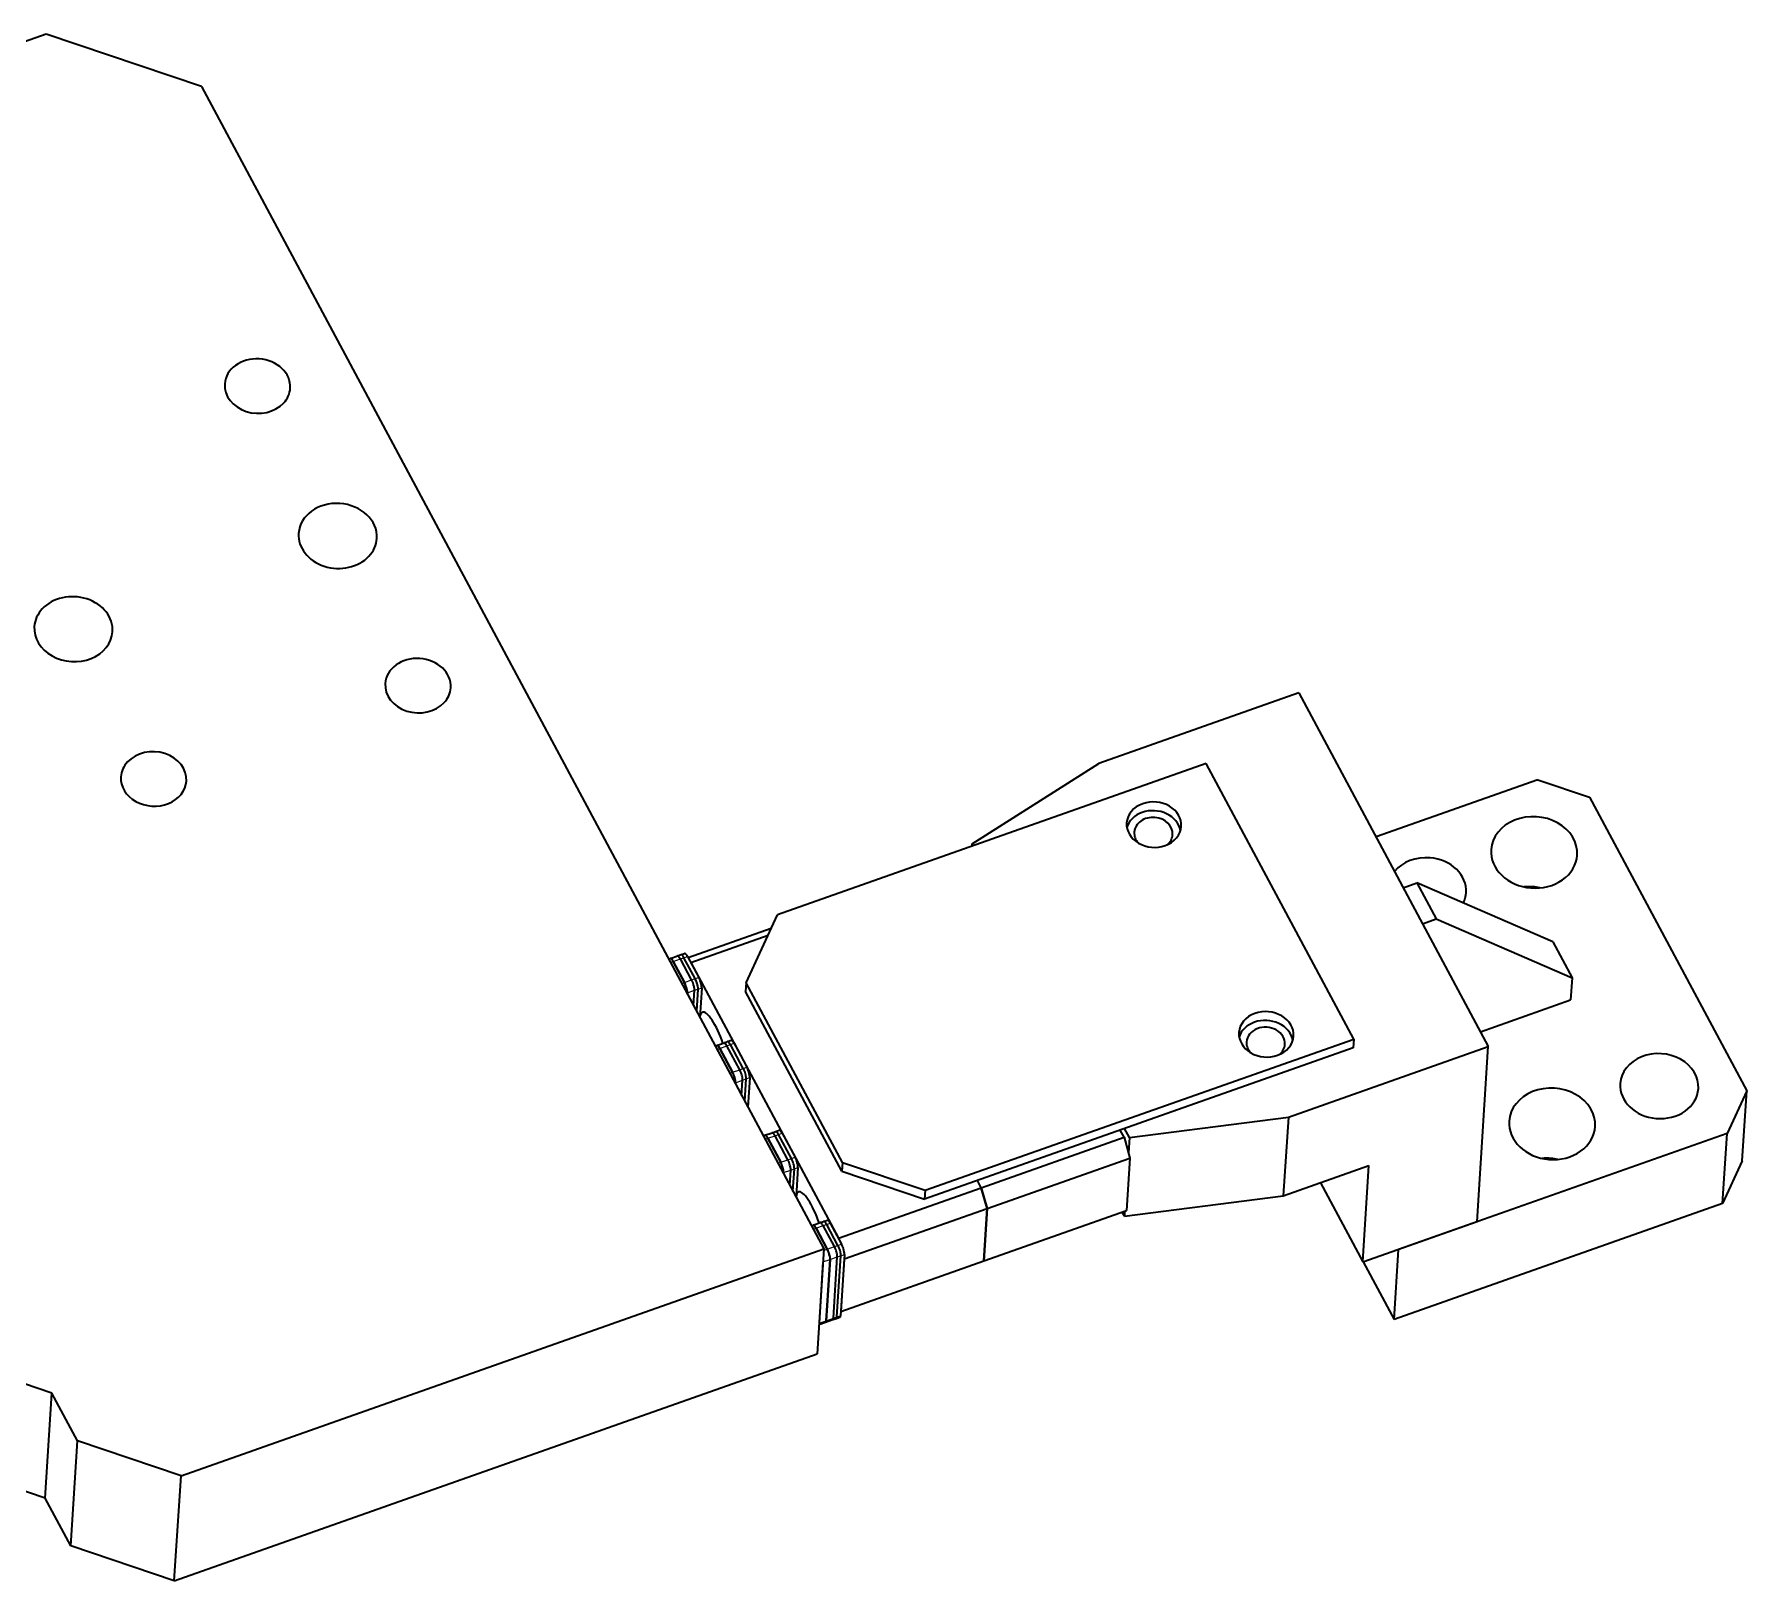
# Model space of a CAD drawing. Header units: millimetres. Extents: x 50851 to 121906, y -34238 to -12059.
# Drawn here: x 119159.03 to 119176.51, y -27283.3 to -27267.51 of the extents above; entities that cross this region are included whole.
import ezdxf

# ---------------------------------------------------------------- set-up
doc = ezdxf.new("R2010")
doc.units = ezdxf.units.MM
doc.layers.add('标注线', color=3, linetype='Continuous', lineweight=25)

# ---------------------------------------------------------------- blocks, each defined once
blk = doc.blocks.new('WWDA8SD8')
at = {"color": 7, "lineweight": 35}
for p, q in [((121069.78, -28431.84), (121026.02, -28447.28)), ((121089.6, -28438.49), (121069.78, -28431.84)), ((121089.6, -28438.49), (121169.04, -28586.82)), ((121229.68, -28515.89), (121204.15, -28524.89)), ((121229.68, -28515.89), (121253.84, -28561)), ((121217.83, -28524.88), (121163.13, -28544.18)), ((121236.66, -28560.06), (121217.83, -28524.88)), ((121260.15, -28526.98), (121239.52, -28534.26)), ((121266.76, -28529.19), (121286.83, -28566.66)), ((121152.05, -28550.27), (121170.89, -28585.44)), ((121171.33, -28576.92), (121159.04, -28553.98)), ((121171.4, -28575.8), (121159.11, -28552.87)), ((121181.97, -28579.35), (121236.66, -28560.06)), ((121236.59, -28561.17), (121181.9, -28580.47)), ((121228.32, -28570), (121253.84, -28561)), ((121252.41, -28583.34), (121253.84, -28561)), ((121208.04, -28572.61), (121228.32, -28570)), ((121284.32, -28572.09), (121242.38, -28586.88)), ((121070.51, -28605.21), (120987.28, -28577.3)), ((121207.39, -28582.66), (121227.67, -28580.06)), ((121283.74, -28581.02), (121241.81, -28595.82)), ((121087, -28615.76), (121169.04, -28586.82)), ((121069.65, -28618.62), (120986.42, -28590.7)), ((121086.14, -28629.16), (121168.18, -28600.22))]:
    blk.add_line(p, q, dxfattribs=at)
at = {"color": 7, "lineweight": 35, "ltscale": 0.478981}
blk.add_line((121187.97, -28535.14), (121204.15, -28524.89), dxfattribs=at)
at = {"color": 7, "lineweight": 35, "ltscale": 0.174181}
blk.add_line((121260.15, -28526.98), (121266.76, -28529.19), dxfattribs=at)
at = {"color": 7, "lineweight": 35, "ltscale": 0.006966}
blk.add_line((121187.95, -28535.42), (121187.97, -28535.14), dxfattribs=at)
at = {"color": 7, "lineweight": 35, "ltscale": 0.006481}
blk.add_line((121188.09, -28535.37), (121187.97, -28535.14), dxfattribs=at)
at = {"color": 7, "lineweight": 35, "ltscale": 0.046145}
blk.add_line((121242.99, -28540.74), (121244.73, -28540.13), dxfattribs=at)
at = {"color": 7, "lineweight": 35, "ltscale": 0.130102}
blk.add_line((121244.73, -28540.13), (121247.19, -28544.71), dxfattribs=at)
at = {"color": 7, "lineweight": 35, "ltscale": 0.472594}
blk.add_line((121262.07, -28547.66), (121244.73, -28540.13), dxfattribs=at)
at = {"color": 7, "lineweight": 35, "ltscale": 0.239312}
blk.add_line((121159.11, -28552.87), (121163.13, -28544.18), dxfattribs=at)
at = {"color": 7, "lineweight": 35, "ltscale": 0.046142}
blk.add_line((121245.45, -28545.33), (121247.19, -28544.71), dxfattribs=at)
at = {"color": 7, "lineweight": 35, "ltscale": 0.472597}
blk.add_line((121247.19, -28544.71), (121264.53, -28552.25), dxfattribs=at)
at = {"color": 7, "lineweight": 35, "ltscale": 0.281114}
blk.add_line((121151.72, -28549.66), (121162.33, -28545.92), dxfattribs=at)
at = {"color": 7, "lineweight": 35, "ltscale": 0.261811}
blk.add_line((121152.05, -28550.27), (121161.92, -28546.79), dxfattribs=at)
at = {"color": 7, "lineweight": 35, "ltscale": 0.024167}
for p, q in [((121149.45, -28549.76), (121150.36, -28549.44)), ((121155.39, -28560.85), (121156.3, -28560.53)), ((121161.53, -28572.32), (121162.44, -28572))]:
    blk.add_line(p, q, dxfattribs=at)
at = {"color": 7, "lineweight": 35, "ltscale": 0.012083}
for p, q in [((121150.36, -28549.44), (121150.82, -28549.28)), ((121150.82, -28549.28), (121151.27, -28549.12)), ((121156.3, -28560.53), (121156.75, -28560.37)), ((121162.44, -28572), (121162.9, -28571.84)), ((121162.9, -28571.84), (121163.35, -28571.68)), ((121168.58, -28583.47), (121169.04, -28583.31)), ((121169.04, -28583.31), (121169.49, -28583.15)), ((121170.64, -28595.69), (121171.09, -28595.53)), ((121170.18, -28595.85), (121170.64, -28595.69))]:
    blk.add_line(p, q, dxfattribs=at)
at = {"color": 7, "lineweight": 13, "ltscale": 0.012084}
blk.add_line((121151.18, -28549.67), (121151.64, -28549.51), dxfattribs=at)
at = {"color": 7, "lineweight": 35, "ltscale": 0.075896}
blk.add_line((121151.64, -28549.51), (121153.07, -28552.18), dxfattribs=at)
at = {"color": 7, "lineweight": 35, "ltscale": 0.130103}
blk.add_line((121262.07, -28547.66), (121264.53, -28552.25), dxfattribs=at)
at = {"color": 7, "lineweight": 35, "ltscale": 0.005605}
for p, q in [((121149.24, -28549.84), (121149.45, -28549.76)), ((121155.17, -28560.93), (121155.39, -28560.85)), ((121161.32, -28572.39), (121161.53, -28572.32))]:
    blk.add_line(p, q, dxfattribs=at)
at = {"color": 7, "lineweight": 13, "ltscale": 0.009229}
for p, q in [((121149.47, -28550.27), (121149.82, -28550.15)), ((121150.9, -28552.95), (121151.25, -28552.82)), ((121155.41, -28561.36), (121155.75, -28561.24)), ((121157.04, -28564.42), (121157.39, -28564.29)), ((121161.55, -28572.83), (121161.9, -28572.7)), ((121163.19, -28575.89), (121163.53, -28575.76)), ((121167.69, -28584.3), (121168.04, -28584.17))]:
    blk.add_line(p, q, dxfattribs=at)
at = {"color": 7, "lineweight": 13, "ltscale": 0.024167}
for p, q in [((121149.82, -28550.15), (121150.73, -28549.83)), ((121151.25, -28552.82), (121152.16, -28552.5)), ((121151.62, -28554.15), (121152.53, -28553.83)), ((121155.75, -28561.24), (121156.67, -28560.91)), ((121157.39, -28564.29), (121158.3, -28563.97)), ((121157.77, -28565.62), (121158.68, -28565.3)), ((121161.9, -28572.7), (121162.81, -28572.38)), ((121163.53, -28575.76), (121164.45, -28575.44)), ((121168.04, -28584.17), (121168.95, -28583.85)), ((121169.47, -28586.85), (121170.38, -28586.53)), ((121169.85, -28588.17), (121170.76, -28587.85)), ((121168.43, -28596.31), (121169.35, -28595.99))]:
    blk.add_line(p, q, dxfattribs=at)
at = {"color": 7, "lineweight": 35, "ltscale": 0.075893}
for p, q in [((121149.82, -28550.15), (121151.25, -28552.82)), ((121151.25, -28552.82), (121149.82, -28550.15)), ((121152.16, -28552.5), (121150.73, -28549.83)), ((121152.16, -28552.5), (121150.73, -28549.83)), ((121152.62, -28552.34), (121151.18, -28549.67)), ((121152.62, -28552.34), (121151.18, -28549.67)), ((121170.84, -28586.37), (121169.41, -28583.69)), ((121170.84, -28586.37), (121169.41, -28583.69)), ((121169.86, -28583.53), (121171.3, -28586.21))]:
    blk.add_line(p, q, dxfattribs=at)
at = {"color": 7, "lineweight": 13, "ltscale": 0.012083}
for p, q in [((121150.73, -28549.83), (121151.18, -28549.67)), ((121152.16, -28552.5), (121152.62, -28552.34)), ((121152.53, -28553.83), (121152.99, -28553.67)), ((121152.62, -28552.34), (121153.07, -28552.18)), ((121156.67, -28560.91), (121157.12, -28560.75)), ((121157.12, -28560.75), (121157.58, -28560.59)), ((121158.3, -28563.97), (121158.76, -28563.81)), ((121158.76, -28563.81), (121159.22, -28563.65)), ((121158.68, -28565.3), (121159.13, -28565.13)), ((121159.13, -28565.13), (121159.59, -28564.97)), ((121162.81, -28572.38), (121163.26, -28572.22)), ((121163.26, -28572.22), (121163.72, -28572.06)), ((121164.45, -28575.44), (121164.9, -28575.28)), ((121164.9, -28575.28), (121165.36, -28575.12)), ((121164.82, -28576.76), (121165.28, -28576.6)), ((121165.28, -28576.6), (121165.73, -28576.44)), ((121169.41, -28583.69), (121169.86, -28583.53)), ((121170.38, -28586.53), (121170.84, -28586.37)), ((121170.84, -28586.37), (121171.3, -28586.21)), ((121170.76, -28587.85), (121171.21, -28587.69)), ((121171.21, -28587.69), (121171.67, -28587.53)), ((121170.26, -28595.67), (121170.71, -28595.51)), ((121170.71, -28595.51), (121171.17, -28595.35))]:
    blk.add_line(p, q, dxfattribs=at)
at = {"color": 7, "lineweight": 35, "ltscale": 0.048577}
for p, q in [((121152.41, -28555.77), (121152.53, -28553.83)), ((121152.41, -28555.77), (121152.53, -28553.83)), ((121158.55, -28567.23), (121158.68, -28565.3)), ((121158.55, -28567.23), (121158.68, -28565.3))]:
    blk.add_line(p, q, dxfattribs=at)
at = {"color": 7, "lineweight": 35, "ltscale": 0.071215}
blk.add_line((121152.81, -28556.51), (121152.99, -28553.67), dxfattribs=at)
blk.add_line((121152.81, -28556.51), (121152.99, -28553.67), dxfattribs=at)
at = {"color": 7, "lineweight": 13, "ltscale": 0.01208}
for p, q in [((121152.99, -28553.67), (121153.45, -28553.5)), ((121168.95, -28583.85), (121169.41, -28583.69))]:
    blk.add_line(p, q, dxfattribs=at)
at = {"color": 7, "lineweight": 35, "ltscale": 0.093856}
blk.add_line((121153.45, -28553.5), (121153.21, -28557.25), dxfattribs=at)
at = {"color": 7, "lineweight": 35, "ltscale": 0.027987}
for p, q in [((121159.11, -28552.87), (121159.04, -28553.98)), ((121236.66, -28560.06), (121236.59, -28561.17)), ((121171.4, -28575.8), (121171.33, -28576.92)), ((121181.97, -28579.35), (121181.9, -28580.47))]:
    blk.add_line(p, q, dxfattribs=at)
at = {"color": 7, "lineweight": 35, "ltscale": 0.069964}
blk.add_line((121264.53, -28552.25), (121264.35, -28555.04), dxfattribs=at)
at = {"color": 7, "lineweight": 13, "ltscale": 0.001761}
for p, q in [((121151.56, -28554.17), (121151.62, -28554.15)), ((121157.7, -28565.64), (121157.77, -28565.62))]:
    blk.add_line(p, q, dxfattribs=at)
at = {"color": 7, "lineweight": 35, "ltscale": 0.0033}
for p, q in [((121151.62, -28554.15), (121151.61, -28554.28)), ((121151.61, -28554.28), (121151.62, -28554.15)), ((121157.77, -28565.62), (121157.76, -28565.75)), ((121157.76, -28565.75), (121157.77, -28565.62)), ((121163.91, -28577.09), (121163.9, -28577.22)), ((121163.9, -28577.22), (121163.91, -28577.09))]:
    blk.add_line(p, q, dxfattribs=at)
at = {"color": 7, "lineweight": 35, "ltscale": 0.305411}
blk.add_line((121252.83, -28559.11), (121264.35, -28555.04), dxfattribs=at)
at = {"color": 7, "lineweight": 35, "ltscale": 0.01208}
blk.add_line((121156.75, -28560.37), (121157.21, -28560.21), dxfattribs=at)
at = {"color": 7, "lineweight": 35, "ltscale": 0.086734}
for p, q in [((121155.75, -28561.24), (121157.39, -28564.29)), ((121157.39, -28564.29), (121155.75, -28561.24)), ((121158.3, -28563.97), (121156.67, -28560.91)), ((121158.3, -28563.97), (121156.67, -28560.91)), ((121158.76, -28563.81), (121157.12, -28560.75)), ((121158.76, -28563.81), (121157.12, -28560.75)), ((121157.58, -28560.59), (121159.22, -28563.65))]:
    blk.add_line(p, q, dxfattribs=at)
at = {"color": 7, "lineweight": 35, "ltscale": 0.071218}
for p, q in [((121158.95, -28567.98), (121159.13, -28565.13)), ((121158.95, -28567.98), (121159.13, -28565.13)), ((121165.09, -28579.45), (121165.28, -28576.6)), ((121165.09, -28579.45), (121165.28, -28576.6))]:
    blk.add_line(p, q, dxfattribs=at)
at = {"color": 7, "lineweight": 35, "ltscale": 0.093857}
for p, q in [((121159.59, -28564.97), (121159.35, -28568.72)), ((121165.73, -28576.44), (121165.49, -28580.19))]:
    blk.add_line(p, q, dxfattribs=at)
at = {"color": 7, "lineweight": 35, "ltscale": 0.149572}
blk.add_line((121286.83, -28566.66), (121284.32, -28572.09), dxfattribs=at)
at = {"color": 7, "lineweight": 35, "ltscale": 0.223892}
for p, q in [((121286.25, -28575.59), (121286.83, -28566.66)), ((121283.74, -28581.02), (121284.32, -28572.09))]:
    blk.add_line(p, q, dxfattribs=at)
at = {"color": 7, "lineweight": 35, "ltscale": 0.032522}
blk.add_line((121208.04, -28572.61), (121207.42, -28571.46), dxfattribs=at)
at = {"color": 7, "lineweight": 35, "ltscale": 0.251879}
blk.add_line((121228.32, -28570), (121227.67, -28580.06), dxfattribs=at)
at = {"color": 7, "lineweight": 35, "ltscale": 0.086735}
for p, q in [((121161.9, -28572.7), (121163.53, -28575.76)), ((121163.53, -28575.76), (121161.9, -28572.7)), ((121164.45, -28575.44), (121162.81, -28572.38)), ((121164.45, -28575.44), (121162.81, -28572.38)), ((121164.9, -28575.28), (121163.26, -28572.22)), ((121164.9, -28575.28), (121163.26, -28572.22)), ((121163.72, -28572.06), (121165.36, -28575.12))]:
    blk.add_line(p, q, dxfattribs=at)
at = {"color": 7, "lineweight": 35, "ltscale": 0.483325}
for p, q in [((121189.12, -28579.01), (121207.35, -28572.58)), ((121170.89, -28585.44), (121189.12, -28579.01)), ((121189.44, -28588.36), (121207.67, -28581.93)), ((121171.2, -28594.79), (121189.44, -28588.36))]:
    blk.add_line(p, q, dxfattribs=at)
at = {"color": 7, "lineweight": 35, "ltscale": 0.026045}
blk.add_line((121207.35, -28572.58), (121206.86, -28571.66), dxfattribs=at)
at = {"color": 7, "lineweight": 35, "ltscale": 0.068748}
blk.add_line((121207.35, -28572.58), (121208.1, -28575.23), dxfattribs=at)
at = {"color": 7, "lineweight": 35, "ltscale": 0.048974}
blk.add_line((121208.04, -28572.61), (121207.91, -28574.56), dxfattribs=at)
at = {"color": 7, "lineweight": 35, "ltscale": 0.278683}
for p, q in [((121171.4, -28575.8), (121181.97, -28579.35)), ((121171.33, -28576.92), (121181.9, -28580.47))]:
    blk.add_line(p, q, dxfattribs=at)
at = {"color": 7, "lineweight": 35, "ltscale": 0.483328}
blk.add_line((121189.87, -28581.66), (121208.1, -28575.23), dxfattribs=at)
at = {"color": 7, "lineweight": 35, "ltscale": 0.167919}
blk.add_line((121208.1, -28575.23), (121207.67, -28581.93), dxfattribs=at)
at = {"color": 7, "lineweight": 35, "ltscale": 0.14957}
blk.add_line((121286.25, -28575.59), (121283.74, -28581.02), dxfattribs=at)
at = {"color": 7, "lineweight": 13, "ltscale": 0.001763}
blk.add_line((121163.84, -28577.11), (121163.91, -28577.09), dxfattribs=at)
at = {"color": 7, "lineweight": 13, "ltscale": 0.024164}
for p, q in [((121163.91, -28577.09), (121164.82, -28576.76)), ((121169.35, -28595.99), (121170.26, -28595.67))]:
    blk.add_line(p, q, dxfattribs=at)
at = {"color": 7, "lineweight": 35, "ltscale": 0.048576}
blk.add_line((121164.7, -28578.7), (121164.82, -28576.76), dxfattribs=at)
blk.add_line((121164.7, -28578.7), (121164.82, -28576.76), dxfattribs=at)
at = {"color": 7, "lineweight": 35, "ltscale": 0.289997}
blk.add_line((121227.67, -28580.06), (121238.61, -28576.2), dxfattribs=at)
at = {"color": 7, "lineweight": 35, "ltscale": 0.307853}
blk.add_line((121237.82, -28588.49), (121238.61, -28576.2), dxfattribs=at)
at = {"color": 7, "lineweight": 35, "ltscale": 0.026044}
blk.add_line((121189.12, -28579.01), (121188.63, -28578.09), dxfattribs=at)
blk.add_line((121189.12, -28579.01), (121188.63, -28578.09), dxfattribs=at)
at = {"color": 7, "lineweight": 35, "ltscale": 0.068747}
for p, q in [((121189.87, -28581.66), (121189.12, -28579.01)), ((121189.12, -28579.01), (121189.87, -28581.66))]:
    blk.add_line(p, q, dxfattribs=at)
at = {"color": 7, "lineweight": 35, "ltscale": 0.286514}
blk.add_line((121232.41, -28578.38), (121237.82, -28588.49), dxfattribs=at)
at = {"color": 7, "lineweight": 35, "ltscale": 0.483324}
blk.add_line((121171.63, -28588.09), (121189.87, -28581.66), dxfattribs=at)
at = {"color": 7, "lineweight": 35, "ltscale": 0.167918}
for p, q in [((121189.44, -28588.36), (121189.87, -28581.66)), ((121189.87, -28581.66), (121189.44, -28588.36))]:
    blk.add_line(p, q, dxfattribs=at)
at = {"color": 7, "lineweight": 35, "ltscale": 0.015202}
blk.add_line((121207.39, -28582.66), (121207.11, -28582.13), dxfattribs=at)
at = {"color": 7, "lineweight": 35, "ltscale": 0.016336}
blk.add_line((121207.43, -28582.01), (121207.39, -28582.66), dxfattribs=at)
at = {"color": 7, "lineweight": 35, "ltscale": 0.005608}
blk.add_line((121167.46, -28583.86), (121167.67, -28583.79), dxfattribs=at)
at = {"color": 7, "lineweight": 35, "ltscale": 0.024164}
for p, q in [((121167.67, -28583.79), (121168.58, -28583.47)), ((121169.27, -28596.17), (121170.18, -28595.85))]:
    blk.add_line(p, q, dxfattribs=at)
at = {"color": 7, "lineweight": 35, "ltscale": 0.075892}
for p, q in [((121168.04, -28584.17), (121169.47, -28586.85)), ((121169.47, -28586.85), (121168.04, -28584.17)), ((121170.38, -28586.53), (121168.95, -28583.85)), ((121170.38, -28586.53), (121168.95, -28583.85))]:
    blk.add_line(p, q, dxfattribs=at)
at = {"color": 7, "lineweight": 35, "ltscale": 0.386661}
blk.add_line((121237.82, -28588.49), (121252.41, -28583.34), dxfattribs=at)
at = {"color": 7, "lineweight": 35, "ltscale": 0.33584}
for p, q in [((121169.04, -28586.82), (121168.18, -28600.22)), ((121069.65, -28618.62), (121070.51, -28605.21)), ((121072.93, -28624.73), (121073.79, -28611.33)), ((121086.14, -28629.16), (121087, -28615.76))]:
    blk.add_line(p, q, dxfattribs=at)
at = {"color": 7, "lineweight": 35, "ltscale": 0.195905}
blk.add_line((121168.93, -28588.49), (121168.43, -28596.31), dxfattribs=at)
at = {"color": 7, "lineweight": 13, "ltscale": 0.024168}
blk.add_line((121168.93, -28588.49), (121169.85, -28588.17), dxfattribs=at)
at = {"color": 7, "lineweight": 13, "ltscale": 0.011728}
blk.add_line((121169.03, -28587), (121169.47, -28586.85), dxfattribs=at)
at = {"color": 7, "lineweight": 35, "ltscale": 0.195908}
for p, q in [((121169.85, -28588.17), (121169.35, -28595.99)), ((121169.35, -28595.99), (121169.85, -28588.17))]:
    blk.add_line(p, q, dxfattribs=at)
at = {"color": 7, "lineweight": 35, "ltscale": 0.195909}
for p, q in [((121170.26, -28595.67), (121170.76, -28587.85)), ((121170.26, -28595.67), (121170.76, -28587.85)), ((121170.71, -28595.51), (121171.21, -28587.69)), ((121170.71, -28595.51), (121171.21, -28587.69)), ((121171.67, -28587.53), (121171.17, -28595.35))]:
    blk.add_line(p, q, dxfattribs=at)
at = {"color": 7, "lineweight": 35, "ltscale": 0.167921}
blk.add_line((121171.63, -28588.09), (121171.2, -28594.79), dxfattribs=at)
at = {"color": 7, "lineweight": 35, "ltscale": 0.208373}
blk.add_line((121237.87, -28588.47), (121241.81, -28595.82), dxfattribs=at)
at = {"color": 7, "lineweight": 35, "ltscale": 0.223895}
blk.add_line((121241.81, -28595.82), (121242.38, -28586.88), dxfattribs=at)
at = {"color": 7, "lineweight": 35, "ltscale": 0.022391}
blk.add_line((121168.42, -28596.47), (121169.27, -28596.17), dxfattribs=at)
at = {"color": 7, "lineweight": 35, "ltscale": 0.173469}
for p, q in [((121073.79, -28611.33), (121070.51, -28605.21)), ((121072.93, -28624.73), (121069.65, -28618.62))]:
    blk.add_line(p, q, dxfattribs=at)
at = {"color": 7, "lineweight": 35, "ltscale": 0.348357}
for p, q in [((121087, -28615.76), (121073.79, -28611.33)), ((121086.14, -28629.16), (121072.93, -28624.73))]:
    blk.add_line(p, q, dxfattribs=at)
at = {"color": 7, "lineweight": 35}
for points in [[(121150.73, -28549.83), (121150.69, -28549.77), (121150.66, -28549.71), (121150.62, -28549.64), (121150.57, -28549.58), (121150.53, -28549.53), (121150.51, -28549.51), (121150.48, -28549.49), (121150.46, -28549.47), (121150.44, -28549.46), (121150.42, -28549.45), (121150.39, -28549.44), (121150.37, -28549.44), (121150.36, -28549.44)], [(121150.73, -28549.83), (121150.69, -28549.77), (121150.66, -28549.71), (121150.62, -28549.64), (121150.57, -28549.58), (121150.53, -28549.53), (121150.51, -28549.51), (121150.48, -28549.49), (121150.46, -28549.47), (121150.44, -28549.46), (121150.42, -28549.45), (121150.39, -28549.44), (121150.37, -28549.44), (121150.36, -28549.44)], [(121151.18, -28549.67), (121151.15, -28549.61), (121151.12, -28549.55), (121151.07, -28549.48), (121151.03, -28549.42), (121150.99, -28549.37), (121150.96, -28549.35), (121150.94, -28549.33), (121150.92, -28549.31), (121150.9, -28549.3), (121150.87, -28549.29), (121150.85, -28549.28), (121150.83, -28549.28), (121150.82, -28549.28)], [(121151.18, -28549.67), (121151.15, -28549.61), (121151.12, -28549.55), (121151.07, -28549.48), (121151.03, -28549.42), (121150.99, -28549.37), (121150.96, -28549.35), (121150.94, -28549.33), (121150.92, -28549.31), (121150.9, -28549.3), (121150.87, -28549.29), (121150.85, -28549.28), (121150.83, -28549.28), (121150.82, -28549.28)], [(121151.64, -28549.51), (121151.58, -28549.4), (121151.55, -28549.35), (121151.52, -28549.3), (121151.47, -28549.25), (121151.43, -28549.2), (121151.39, -28549.16), (121151.36, -28549.14), (121151.34, -28549.13), (121151.33, -28549.12), (121151.31, -28549.12), (121151.29, -28549.12), (121151.27, -28549.12)], [(121149.82, -28550.15), (121149.78, -28550.09), (121149.75, -28550.03), (121149.71, -28549.96), (121149.66, -28549.91), (121149.62, -28549.86), (121149.6, -28549.83), (121149.57, -28549.81), (121149.55, -28549.79), (121149.53, -28549.78), (121149.51, -28549.77), (121149.48, -28549.76), (121149.46, -28549.76), (121149.45, -28549.76)], [(121151.62, -28554.15), (121151.62, -28554.11), (121151.62, -28554.06), (121151.62, -28553.97), (121151.61, -28553.87), (121151.59, -28553.77), (121151.56, -28553.67), (121151.54, -28553.56), (121151.51, -28553.48), (121151.49, -28553.39), (121151.44, -28553.25), (121151.38, -28553.1), (121151.32, -28552.96), (121151.28, -28552.89), (121151.25, -28552.82)], [(121152.53, -28553.83), (121152.54, -28553.79), (121152.54, -28553.74), (121152.53, -28553.65), (121152.52, -28553.55), (121152.5, -28553.45), (121152.48, -28553.34), (121152.45, -28553.24), (121152.42, -28553.15), (121152.4, -28553.07), (121152.35, -28552.92), (121152.29, -28552.78), (121152.23, -28552.64), (121152.19, -28552.57), (121152.16, -28552.5)], [(121152.53, -28553.83), (121152.54, -28553.79), (121152.54, -28553.74), (121152.53, -28553.65), (121152.52, -28553.55), (121152.5, -28553.45), (121152.48, -28553.34), (121152.45, -28553.24), (121152.42, -28553.15), (121152.4, -28553.07), (121152.35, -28552.92), (121152.29, -28552.78), (121152.23, -28552.64), (121152.19, -28552.57), (121152.16, -28552.5)], [(121152.99, -28553.67), (121152.99, -28553.63), (121152.99, -28553.58), (121152.99, -28553.49), (121152.97, -28553.39), (121152.95, -28553.29), (121152.93, -28553.18), (121152.9, -28553.08), (121152.88, -28552.99), (121152.86, -28552.91), (121152.8, -28552.76), (121152.75, -28552.62), (121152.68, -28552.48), (121152.65, -28552.41), (121152.62, -28552.34)], [(121152.99, -28553.67), (121152.99, -28553.6), (121152.99, -28553.53), (121152.98, -28553.45), (121152.97, -28553.38), (121152.96, -28553.31), (121152.93, -28553.17), (121152.89, -28553.02), (121152.84, -28552.87), (121152.78, -28552.71), (121152.72, -28552.56), (121152.66, -28552.43), (121152.62, -28552.34)], [(121153.45, -28553.5), (121153.45, -28553.46), (121153.45, -28553.42), (121153.44, -28553.33), (121153.43, -28553.23), (121153.41, -28553.13), (121153.39, -28553.02), (121153.36, -28552.91), (121153.34, -28552.83), (121153.31, -28552.75), (121153.26, -28552.6), (121153.2, -28552.46), (121153.14, -28552.32), (121153.11, -28552.25), (121153.07, -28552.18)], [(121156.67, -28560.91), (121156.63, -28560.85), (121156.6, -28560.8), (121156.55, -28560.73), (121156.51, -28560.67), (121156.47, -28560.62), (121156.44, -28560.6), (121156.42, -28560.57), (121156.4, -28560.56), (121156.38, -28560.55), (121156.36, -28560.53), (121156.33, -28560.53), (121156.31, -28560.53), (121156.3, -28560.53)], [(121156.67, -28560.91), (121156.63, -28560.85), (121156.6, -28560.8), (121156.55, -28560.73), (121156.51, -28560.67), (121156.47, -28560.62), (121156.44, -28560.6), (121156.42, -28560.57), (121156.4, -28560.56), (121156.38, -28560.55), (121156.36, -28560.53), (121156.33, -28560.53), (121156.31, -28560.53), (121156.3, -28560.53)], [(121157.12, -28560.75), (121157.09, -28560.69), (121157.05, -28560.64), (121157.01, -28560.57), (121156.97, -28560.51), (121156.93, -28560.46), (121156.9, -28560.43), (121156.88, -28560.41), (121156.86, -28560.4), (121156.84, -28560.38), (121156.81, -28560.37), (121156.79, -28560.37), (121156.77, -28560.37), (121156.75, -28560.37)], [(121157.12, -28560.75), (121157.09, -28560.69), (121157.05, -28560.64), (121157.01, -28560.57), (121156.97, -28560.51), (121156.93, -28560.46), (121156.9, -28560.43), (121156.88, -28560.41), (121156.86, -28560.4), (121156.84, -28560.38), (121156.81, -28560.37), (121156.79, -28560.37), (121156.77, -28560.37), (121156.75, -28560.37)], [(121157.58, -28560.59), (121157.52, -28560.49), (121157.49, -28560.44), (121157.45, -28560.39), (121157.41, -28560.34), (121157.37, -28560.29), (121157.33, -28560.25), (121157.3, -28560.23), (121157.28, -28560.22), (121157.26, -28560.21), (121157.24, -28560.21), (121157.23, -28560.2), (121157.21, -28560.21)], [(121155.75, -28561.24), (121155.72, -28561.18), (121155.69, -28561.12), (121155.64, -28561.05), (121155.6, -28560.99), (121155.56, -28560.94), (121155.53, -28560.92), (121155.51, -28560.9), (121155.49, -28560.88), (121155.47, -28560.87), (121155.45, -28560.85), (121155.42, -28560.85), (121155.4, -28560.85), (121155.39, -28560.85)], [(121157.77, -28565.62), (121157.77, -28565.55), (121157.76, -28565.48), (121157.76, -28565.4), (121157.75, -28565.33), (121157.73, -28565.27), (121157.7, -28565.12), (121157.66, -28564.97), (121157.62, -28564.82), (121157.56, -28564.66), (121157.5, -28564.52), (121157.43, -28564.38), (121157.39, -28564.29)], [(121158.68, -28565.3), (121158.68, -28565.23), (121158.68, -28565.16), (121158.67, -28565.08), (121158.66, -28565.01), (121158.65, -28564.94), (121158.62, -28564.8), (121158.58, -28564.65), (121158.53, -28564.5), (121158.47, -28564.34), (121158.41, -28564.19), (121158.35, -28564.05), (121158.3, -28563.97)], [(121158.68, -28565.3), (121158.68, -28565.23), (121158.68, -28565.16), (121158.67, -28565.08), (121158.66, -28565.01), (121158.65, -28564.94), (121158.62, -28564.8), (121158.58, -28564.65), (121158.53, -28564.5), (121158.47, -28564.34), (121158.41, -28564.19), (121158.35, -28564.05), (121158.3, -28563.97)], [(121159.13, -28565.13), (121159.13, -28565.07), (121159.13, -28565), (121159.12, -28564.92), (121159.11, -28564.85), (121159.1, -28564.78), (121159.07, -28564.64), (121159.03, -28564.49), (121158.98, -28564.33), (121158.93, -28564.18), (121158.87, -28564.03), (121158.8, -28563.89), (121158.76, -28563.81)], [(121159.13, -28565.13), (121159.13, -28565.07), (121159.13, -28565), (121159.12, -28564.92), (121159.11, -28564.85), (121159.1, -28564.78), (121159.07, -28564.64), (121159.03, -28564.49), (121158.98, -28564.33), (121158.93, -28564.18), (121158.87, -28564.03), (121158.8, -28563.89), (121158.76, -28563.81)], [(121159.59, -28564.97), (121159.59, -28564.93), (121159.59, -28564.89), (121159.58, -28564.8), (121159.57, -28564.7), (121159.55, -28564.6), (121159.53, -28564.49), (121159.5, -28564.38), (121159.48, -28564.3), (121159.45, -28564.22), (121159.4, -28564.07), (121159.34, -28563.93), (121159.28, -28563.78), (121159.25, -28563.72), (121159.22, -28563.65)], [(121161.9, -28572.7), (121161.86, -28572.64), (121161.83, -28572.59), (121161.79, -28572.52), (121161.74, -28572.46), (121161.7, -28572.41), (121161.68, -28572.39), (121161.65, -28572.36), (121161.63, -28572.35), (121161.61, -28572.34), (121161.59, -28572.32), (121161.56, -28572.32), (121161.54, -28572.32), (121161.53, -28572.32)], [(121162.81, -28572.38), (121162.77, -28572.32), (121162.74, -28572.27), (121162.7, -28572.2), (121162.65, -28572.14), (121162.61, -28572.09), (121162.59, -28572.06), (121162.56, -28572.04), (121162.54, -28572.03), (121162.53, -28572.01), (121162.5, -28572), (121162.48, -28572), (121162.45, -28571.99), (121162.44, -28572)], [(121162.81, -28572.38), (121162.77, -28572.32), (121162.74, -28572.27), (121162.7, -28572.2), (121162.65, -28572.14), (121162.61, -28572.09), (121162.59, -28572.06), (121162.56, -28572.04), (121162.54, -28572.03), (121162.53, -28572.01), (121162.5, -28572), (121162.48, -28572), (121162.45, -28571.99), (121162.44, -28572)], [(121163.26, -28572.22), (121163.23, -28572.16), (121163.2, -28572.11), (121163.15, -28572.04), (121163.11, -28571.98), (121163.07, -28571.93), (121163.04, -28571.9), (121163.02, -28571.88), (121163, -28571.87), (121162.98, -28571.85), (121162.96, -28571.84), (121162.93, -28571.83), (121162.91, -28571.83), (121162.9, -28571.84)], [(121163.26, -28572.22), (121163.23, -28572.16), (121163.2, -28572.11), (121163.15, -28572.04), (121163.11, -28571.98), (121163.07, -28571.93), (121163.04, -28571.9), (121163.02, -28571.88), (121163, -28571.87), (121162.98, -28571.85), (121162.96, -28571.84), (121162.93, -28571.83), (121162.91, -28571.83), (121162.9, -28571.84)], [(121163.72, -28572.06), (121163.66, -28571.96), (121163.63, -28571.91), (121163.6, -28571.86), (121163.56, -28571.8), (121163.51, -28571.76), (121163.47, -28571.72), (121163.44, -28571.69), (121163.42, -28571.69), (121163.41, -28571.68), (121163.39, -28571.67), (121163.37, -28571.67), (121163.35, -28571.68)], [(121163.91, -28577.09), (121163.91, -28577.02), (121163.91, -28576.95), (121163.9, -28576.87), (121163.89, -28576.8), (121163.88, -28576.73), (121163.85, -28576.59), (121163.81, -28576.44), (121163.76, -28576.29), (121163.7, -28576.13), (121163.64, -28575.98), (121163.58, -28575.85), (121163.53, -28575.76)], [(121164.82, -28576.76), (121164.82, -28576.7), (121164.82, -28576.63), (121164.81, -28576.55), (121164.8, -28576.48), (121164.79, -28576.41), (121164.76, -28576.27), (121164.72, -28576.12), (121164.67, -28575.96), (121164.61, -28575.81), (121164.55, -28575.66), (121164.49, -28575.52), (121164.45, -28575.44)], [(121164.82, -28576.76), (121164.82, -28576.7), (121164.82, -28576.63), (121164.81, -28576.55), (121164.8, -28576.48), (121164.79, -28576.41), (121164.76, -28576.27), (121164.72, -28576.12), (121164.67, -28575.96), (121164.61, -28575.81), (121164.55, -28575.66), (121164.49, -28575.52), (121164.45, -28575.44)], [(121165.28, -28576.6), (121165.28, -28576.54), (121165.27, -28576.47), (121165.27, -28576.38), (121165.26, -28576.32), (121165.24, -28576.25), (121165.21, -28576.11), (121165.17, -28575.96), (121165.13, -28575.8), (121165.07, -28575.65), (121165.01, -28575.5), (121164.94, -28575.36), (121164.9, -28575.28)], [(121165.28, -28576.6), (121165.28, -28576.54), (121165.27, -28576.47), (121165.27, -28576.38), (121165.26, -28576.32), (121165.24, -28576.25), (121165.21, -28576.11), (121165.17, -28575.96), (121165.13, -28575.8), (121165.07, -28575.65), (121165.01, -28575.5), (121164.94, -28575.36), (121164.9, -28575.28)], [(121165.73, -28576.44), (121165.73, -28576.4), (121165.73, -28576.36), (121165.73, -28576.27), (121165.71, -28576.17), (121165.7, -28576.07), (121165.67, -28575.96), (121165.64, -28575.85), (121165.62, -28575.77), (121165.6, -28575.69), (121165.54, -28575.54), (121165.49, -28575.39), (121165.42, -28575.25), (121165.39, -28575.18), (121165.36, -28575.12)], [(121168.04, -28584.17), (121168.01, -28584.11), (121167.97, -28584.06), (121167.93, -28583.99), (121167.89, -28583.93), (121167.84, -28583.88), (121167.82, -28583.85), (121167.79, -28583.83), (121167.77, -28583.82), (121167.76, -28583.8), (121167.73, -28583.79), (121167.71, -28583.79), (121167.68, -28583.79), (121167.67, -28583.79)], [(121168.95, -28583.85), (121168.92, -28583.79), (121168.88, -28583.73), (121168.84, -28583.67), (121168.8, -28583.61), (121168.75, -28583.56), (121168.73, -28583.53), (121168.71, -28583.51), (121168.69, -28583.5), (121168.67, -28583.48), (121168.64, -28583.47), (121168.62, -28583.46), (121168.6, -28583.46), (121168.58, -28583.47)], [(121168.95, -28583.85), (121168.92, -28583.79), (121168.88, -28583.73), (121168.84, -28583.67), (121168.8, -28583.61), (121168.75, -28583.56), (121168.73, -28583.53), (121168.71, -28583.51), (121168.69, -28583.5), (121168.67, -28583.48), (121168.64, -28583.47), (121168.62, -28583.46), (121168.6, -28583.46), (121168.58, -28583.47)], [(121169.41, -28583.69), (121169.37, -28583.63), (121169.34, -28583.57), (121169.3, -28583.51), (121169.25, -28583.45), (121169.21, -28583.4), (121169.19, -28583.37), (121169.16, -28583.35), (121169.14, -28583.33), (121169.12, -28583.32), (121169.1, -28583.31), (121169.07, -28583.3), (121169.05, -28583.3), (121169.04, -28583.31)], [(121169.41, -28583.69), (121169.37, -28583.63), (121169.34, -28583.57), (121169.3, -28583.51), (121169.25, -28583.45), (121169.21, -28583.4), (121169.19, -28583.37), (121169.16, -28583.35), (121169.14, -28583.33), (121169.12, -28583.32), (121169.1, -28583.31), (121169.07, -28583.3), (121169.05, -28583.3), (121169.04, -28583.31)], [(121169.86, -28583.53), (121169.8, -28583.42), (121169.77, -28583.37), (121169.74, -28583.33), (121169.7, -28583.27), (121169.66, -28583.23), (121169.62, -28583.19), (121169.58, -28583.16), (121169.57, -28583.15), (121169.55, -28583.15), (121169.53, -28583.14), (121169.51, -28583.14), (121169.49, -28583.15)], [(121170.76, -28587.85), (121170.76, -28587.79), (121170.76, -28587.71), (121170.75, -28587.63), (121170.74, -28587.57), (121170.73, -28587.5), (121170.7, -28587.36), (121170.66, -28587.2), (121170.61, -28587.05), (121170.55, -28586.9), (121170.49, -28586.75), (121170.43, -28586.61), (121170.38, -28586.53)], [(121170.76, -28587.85), (121170.76, -28587.79), (121170.76, -28587.71), (121170.75, -28587.63), (121170.74, -28587.57), (121170.73, -28587.5), (121170.7, -28587.36), (121170.66, -28587.2), (121170.61, -28587.05), (121170.55, -28586.9), (121170.49, -28586.75), (121170.43, -28586.61), (121170.38, -28586.53)], [(121171.21, -28587.69), (121171.22, -28587.62), (121171.21, -28587.55), (121171.2, -28587.47), (121171.19, -28587.41), (121171.18, -28587.34), (121171.15, -28587.19), (121171.11, -28587.04), (121171.06, -28586.89), (121171.01, -28586.74), (121170.95, -28586.59), (121170.88, -28586.45), (121170.84, -28586.37)], [(121171.21, -28587.69), (121171.22, -28587.62), (121171.21, -28587.55), (121171.2, -28587.47), (121171.19, -28587.41), (121171.18, -28587.34), (121171.15, -28587.19), (121171.11, -28587.04), (121171.06, -28586.89), (121171.01, -28586.74), (121170.95, -28586.59), (121170.88, -28586.45), (121170.84, -28586.37)], [(121171.67, -28587.53), (121171.67, -28587.49), (121171.67, -28587.45), (121171.66, -28587.35), (121171.65, -28587.25), (121171.63, -28587.15), (121171.61, -28587.05), (121171.58, -28586.94), (121171.56, -28586.86), (121171.53, -28586.78), (121171.48, -28586.63), (121171.43, -28586.48), (121171.36, -28586.34), (121171.33, -28586.27), (121171.3, -28586.21)], [(121169.85, -28588.17), (121169.85, -28588.11), (121169.84, -28588.03), (121169.84, -28587.95), (121169.83, -28587.89), (121169.82, -28587.82), (121169.78, -28587.68), (121169.74, -28587.53), (121169.7, -28587.37), (121169.64, -28587.22), (121169.58, -28587.07), (121169.51, -28586.93), (121169.47, -28586.85)], [(121170.64, -28595.69), (121170.65, -28595.68), (121170.67, -28595.67), (121170.68, -28595.65), (121170.69, -28595.63), (121170.7, -28595.61), (121170.71, -28595.56), (121170.71, -28595.51)], [(121170.64, -28595.69), (121170.65, -28595.68), (121170.67, -28595.67), (121170.68, -28595.65), (121170.69, -28595.63), (121170.7, -28595.61), (121170.71, -28595.56), (121170.71, -28595.51)], [(121171.09, -28595.53), (121171.1, -28595.52), (121171.11, -28595.52), (121171.12, -28595.51), (121171.13, -28595.49), (121171.15, -28595.47), (121171.16, -28595.43), (121171.16, -28595.39), (121171.17, -28595.35)], [(121169.27, -28596.17), (121169.29, -28596.16), (121169.3, -28596.15), (121169.31, -28596.13), (121169.32, -28596.11), (121169.33, -28596.09), (121169.34, -28596.05), (121169.35, -28595.99)], [(121170.18, -28595.85), (121170.2, -28595.84), (121170.21, -28595.83), (121170.22, -28595.81), (121170.23, -28595.79), (121170.24, -28595.77), (121170.25, -28595.72), (121170.26, -28595.67)], [(121170.18, -28595.85), (121170.2, -28595.84), (121170.21, -28595.83), (121170.22, -28595.81), (121170.23, -28595.79), (121170.24, -28595.77), (121170.25, -28595.72), (121170.26, -28595.67)]]:
    blk.add_lwpolyline(points, dxfattribs=at)
for centre, radius, start, end in [((121258.99, -28547.22), 6.61, 85.1482, 95.2546), ((121258.99, -28547.2), 6.6, 77.4092, 85.1689), ((121261.28, -28581.86), 6.61, 85.1482, 95.2546), ((121261.29, -28581.85), 6.6, 77.4092, 85.1689)]:
    blk.add_arc(centre, radius, start, end, dxfattribs=at)
for centre, major_axis, ratio, start_param, end_param in [((121096.76, -28476.73), (-4.18, 0.27), 0.828673, 3.141631, 6.283223), ((121096.76, -28476.73), (-4.18, 0.27), 0.828673, 0.000038, 2.546026), ((121096.76, -28476.73), (-4.18, 0.27), 0.828673, 2.546026, 3.141631), ((121107, -28495.85), (-4.99, 0.32), 0.828673, 3.141631, 6.283223), ((121107, -28495.85), (-4.99, 0.32), 0.828673, 0.000038, 2.546026), ((121107, -28495.85), (-4.99, 0.32), 0.828673, 2.546026, 3.141631), ((121073.27, -28507.75), (-4.99, 0.32), 0.828673, 3.141631, 5.687619), ((121073.27, -28507.75), (-4.99, 0.32), 0.828673, 5.687619, 6.283223), ((121073.27, -28507.75), (-4.99, 0.32), 0.828673, 0.000038, 3.141631), ((121117.24, -28514.96), (-4.18, 0.27), 0.828673, 3.141631, 6.283223), ((121117.24, -28514.96), (-4.18, 0.27), 0.828673, 0.000038, 2.546026), ((121117.24, -28514.96), (-4.18, 0.27), 0.828673, 2.546026, 3.141631), ((121083.51, -28526.86), (-4.18, 0.27), 0.828673, 3.141631, 5.687619), ((121083.51, -28526.86), (-4.18, 0.27), 0.828673, 5.687619, 6.283223), ((121083.51, -28526.86), (-4.18, 0.27), 0.828673, 0.000038, 3.141631), ((121211.17, -28532.69), (-3.49, 0.22), 0.828673, 3.141544, 5.18762), ((121211.17, -28532.69), (3.49, -0.22), 0.828673, 2.046027, 3.141544), ((121211.1, -28533.81), (-3.49, 0.22), 0.828673, 5.18762, 6.088979), ((121211.1, -28533.8), (-2.45, 0.16), 0.828673, 4.687619, 6.28329), ((121211.1, -28533.81), (-3.49, 0.22), 0.828673, 3.335799, 5.18762), ((121211.1, -28533.8), (-2.45, 0.16), 0.828673, 3.141697, 4.687619), ((121259.69, -28536.23), (5.49, -0.35), 0.828673, 0.000103, 3.141696), ((121211.17, -28532.69), (3.49, -0.22), 0.828673, 3.141544, 5.18762), ((121211.1, -28533.8), (-2.45, 0.16), 0.828673, 0.000104, 0.719635), ((121211.17, -28532.69), (-3.49, 0.22), 0.828673, 2.046027, 3.141544), ((121211.1, -28533.8), (-2.45, 0.16), 0.828673, 2.422104, 3.141697), ((121259.69, -28536.23), (5.49, -0.35), 0.828673, 3.141696, 4.687619), ((121246.02, -28541.05), (-4.99, 0.32), 0.828673, 4.687619, 5.743387), ((121246.02, -28541.05), (-4.99, 0.32), 0.828673, 3.141697, 4.687619), ((121259.69, -28536.23), (5.49, -0.35), 0.828673, 4.687619, 6.283289), ((121246.02, -28541.05), (-4.99, 0.32), 0.828673, 2.810751, 3.141697), ((121149.78, -28550.71), (0.333, -0.943), 0.256102, 2.111662, 3.141593), ((121151.21, -28553.38), (0.333, -0.943), 0.256102, 0.540866, 2.111662), ((121155.04, -28560.87), (1.5, -4.25), 0.25577, 3.141539, 3.616674), ((121155.04, -28560.86), (-1.5, 4.24), 0.256102, 4.687588, 6.2832), ((121225.5, -28559.45), (3.49, -0.22), 0.828673, 2.046027, 3.141544), ((121225.43, -28560.57), (-3.49, 0.22), 0.828673, 5.18762, 6.088979), ((121225.43, -28560.57), (3.49, -0.22), 0.828673, 0.194206, 2.046027), ((121225.5, -28559.45), (-3.49, 0.22), 0.828673, 3.141544, 5.18762), ((121225.5, -28559.45), (3.49, -0.22), 0.828673, 3.141544, 5.18762), ((121225.43, -28560.57), (-2.45, 0.16), 0.828673, 0.000104, 0.719635), ((121225.43, -28560.57), (-2.45, 0.16), 0.828673, 3.141697, 6.28329), ((121225.5, -28559.45), (-3.49, 0.22), 0.828673, 2.046027, 3.141544), ((121155.72, -28561.79), (0.333, -0.943), 0.256102, 2.111662, 3.141593), ((121225.43, -28560.57), (-2.45, 0.16), 0.828673, 2.422104, 3.141697), ((121275.66, -28566.05), (4.99, -0.32), 0.828673, 0.000093, 3.141686), ((121157.36, -28564.85), (0.333, -0.943), 0.256102, 0.540866, 2.111662), ((121261.99, -28570.87), (5.49, -0.35), 0.828673, 0.000103, 3.141696), ((121275.66, -28566.05), (4.99, -0.32), 0.828673, 3.141686, 4.687619), ((121275.66, -28566.05), (4.99, -0.32), 0.828673, 4.687619, 6.283278), ((121261.99, -28570.87), (5.49, -0.35), 0.828673, 3.141696, 4.687619), ((121261.99, -28570.87), (5.49, -0.35), 0.828673, 4.687619, 6.283289), ((121161.86, -28573.26), (0.333, -0.943), 0.256102, 2.111662, 3.141593), ((121163.5, -28576.32), (0.333, -0.943), 0.256102, 0.540866, 2.111662), ((121167.32, -28583.79), (1.5, -4.24), 0.256102, 3.141593, 3.617349), ((121167.32, -28583.79), (1.5, -4.24), 0.256102, 1.545996, 3.141593), ((121168, -28584.73), (0.333, -0.943), 0.256102, 2.111662, 3.141593), ((121169.44, -28587.41), (0.333, -0.943), 0.256102, 0.540866, 2.111662), ((121168.94, -28595.23), (0.333, -0.943), 0.256102, 6.283185, 6.824051)]:
    blk.add_ellipse(centre, major_axis=major_axis, ratio=ratio, start_param=start_param, end_param=end_param, dxfattribs=at)

msp = doc.modelspace()

# ---------------------------------------------------------------- block references
at = {"layer": '标注线', "xscale": 0.07999999998719431, "yscale": 0.08000000000174623, "zscale": 0.08000000000000002}
msp.add_blockref('WWDA8SD8', (109473.565, -24992.966), dxfattribs=at)

doc.saveas('drawing.dxf')
